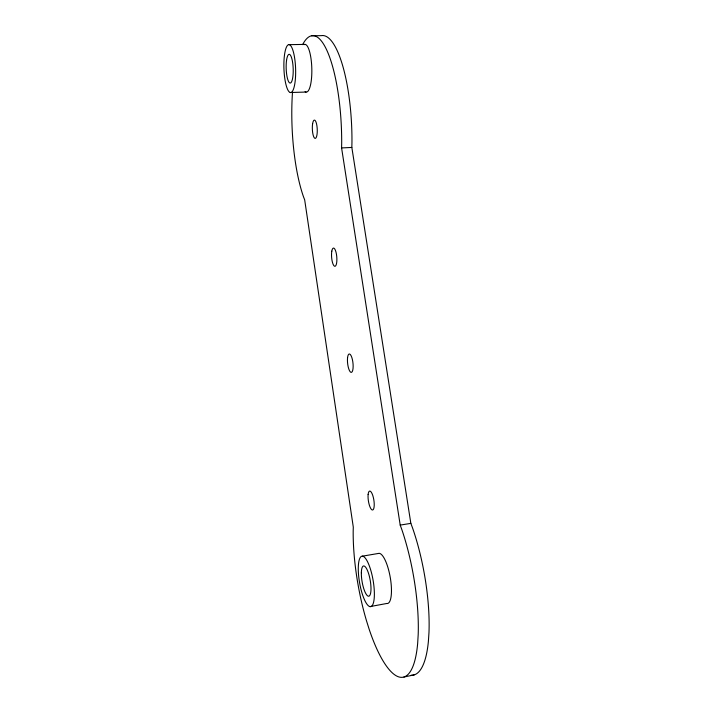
<?xml version="1.0" encoding="UTF-8"?>
<svg xmlns="http://www.w3.org/2000/svg" width="713" height="713" viewBox="0 0 713 713"><rect width="100%" height="100%" fill="white"/><g stroke="black" fill="none" stroke-linecap="round" stroke-linejoin="round"><path stroke-width="1.07" d="M292.517 91.932A91.888 24.625 87.4 0 0 303.586 197.038L304.674 199.836L353.291 527.112L353.185 531.096A98.617 28.065 79.9 0 0 366.509 620.809L369.156 629.231A98.617 28.065 79.9 0 0 417.658 643.429L418.192 634.641A98.617 28.065 79.9 0 0 401.865 529.67L400.207 525.098L341.589 147.93L341.687 142.769A91.888 24.625 87.4 0 0 328.497 54.161A91.888 24.625 87.4 0 0 302.615 44.643M411.116 675.229A98.323 28.885 79.8 0 0 428.397 641.29L428.976 632.529A98.323 28.885 79.8 0 0 412.542 527.923L410.848 523.369L351.839 147.448L351.955 142.306A91.629 25.356 87.5 0 0 321.34 35.65L311.59 35.784M403.95 677.011L414.2 674.881M369.922 606.611A25.588 6.863 80.2 0 0 370.76 570.177A25.588 6.863 80.2 0 0 358.291 567.45A25.588 6.863 80.2 0 0 369.922 606.611L386.722 603.492A25.463 7.219 80 0 0 390.564 579.339A25.463 7.219 80 0 0 379.12 553.333L362.391 556.167M400.207 525.098L410.848 523.369M341.589 147.93L351.839 147.448M290.28 92.521A23.966 5.829 87.9 0 0 294.585 57.691A23.966 5.829 87.9 0 0 284.416 55.596A23.966 5.829 87.9 0 0 290.28 92.521L306.064 92.048M288.997 44.661L305.004 44.402M304.041 44.661A23.85 6.141 88.2 0 1 311.822 68.911A23.85 6.141 88.2 0 1 305.102 91.576M347.552 357.774A9.269 2.683 83.6 0 0 350.948 372.346A9.269 2.683 83.6 0 0 352.365 359.414A9.269 2.683 83.6 0 0 347.552 357.774M368.131 494.483A9.572 2.763 81.2 0 0 371.972 509.866A9.572 2.763 81.2 0 0 373.291 497.255A9.572 2.763 81.2 0 0 368.131 494.483M331.803 251.163A9.162 2.594 85.4 0 0 334.352 266.136A9.162 2.594 85.4 0 0 336.447 254.238A9.162 2.594 85.4 0 0 331.803 251.163M312.633 123.599A9.153 2.442 87.4 0 0 314.825 138.313A9.153 2.442 87.4 0 0 316.929 125.871A9.153 2.442 87.4 0 0 312.633 123.599M361.348 572.833A15.347 4.118 80.2 0 0 368.371 596.202A15.347 4.118 80.2 0 0 368.79 574.215A15.347 4.118 80.2 0 0 361.348 572.833M286.546 60.373A14.376 3.494 87.9 0 0 289.843 83.002A14.376 3.494 87.9 0 0 292.66 62.717A14.376 3.494 87.9 0 0 286.546 60.373"/></g></svg>
